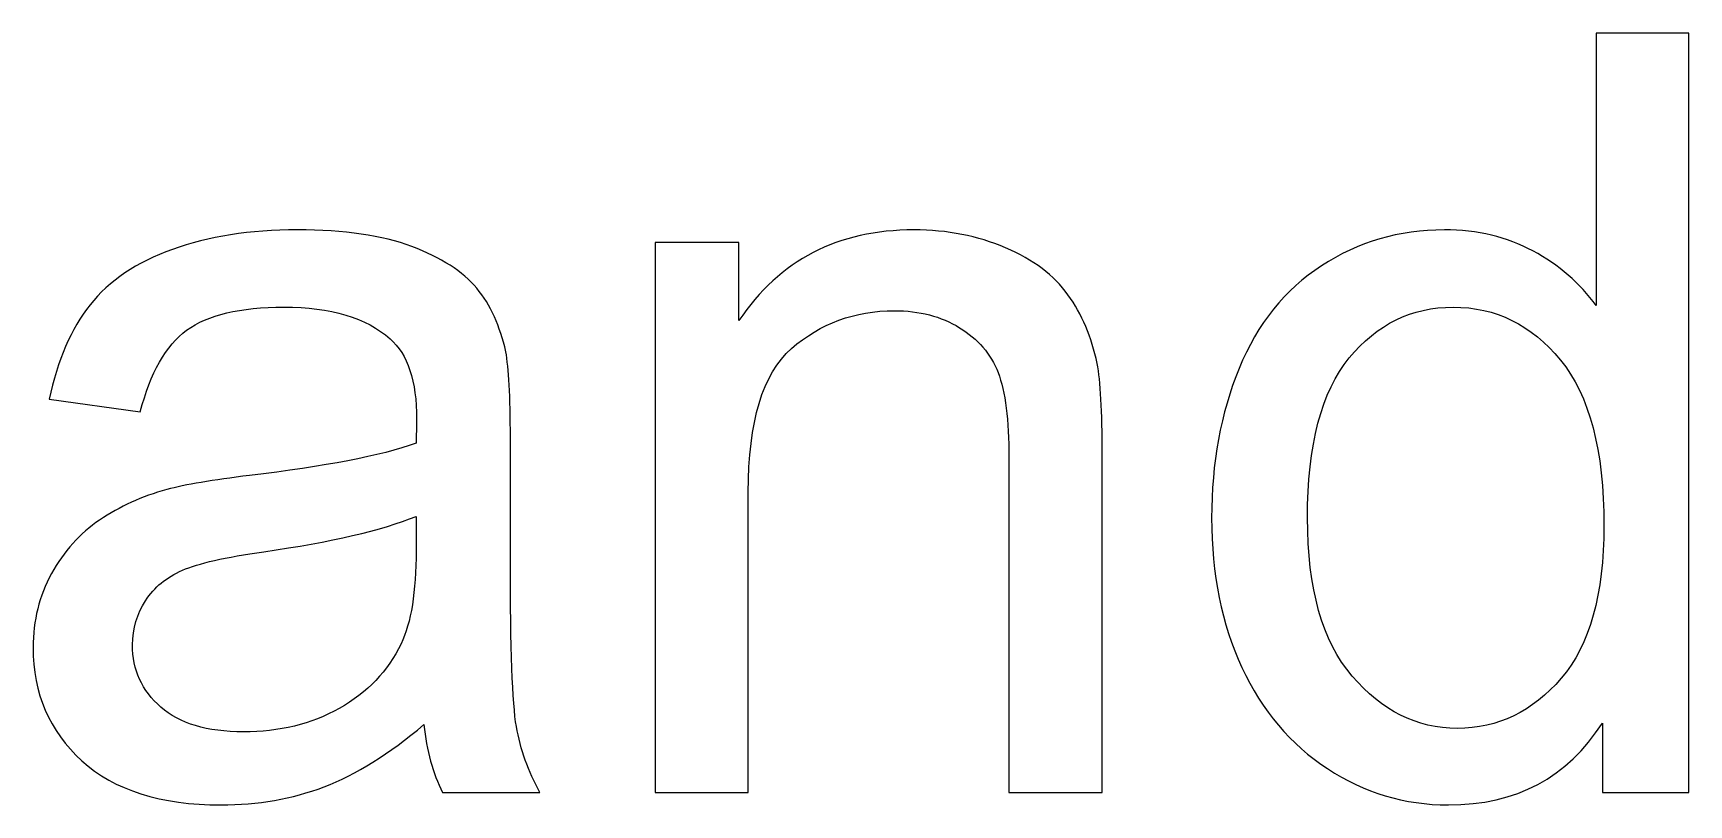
# Model space of a CAD drawing. Header units: centimetres. Extents: x -24.8 to 34.2, y -10 to 25.5.
# Drawn here: x 11.38 to 16.89, y 22.88 to 25.45 of the extents above; entities that cross this region are included whole.
import ezdxf

# ---------------------------------------------------------------- set-up
doc = ezdxf.new("R2010")
doc.units = ezdxf.units.CM
doc.header["$MEASUREMENT"] = 0
doc.layers.add('Layer 1', color=7, linetype='Continuous')

msp = doc.modelspace()

# ---------------------------------------------------------------- linework, layer by layer
at = {"layer": 'Layer 1', "color": 250}
for points, knots in [([(16.60043, 22.92589), (16.60043, 22.92589), (16.60043, 23.15696), (16.60043, 23.15696), (16.60043, 23.15696), (16.4846, 22.97528), (16.31409, 22.88473), (16.0889, 22.88473), (16.0889, 22.88473), (15.94309, 22.88473), (15.80903, 22.92471), (15.68674, 23.00526), (15.68674, 23.00526), (15.56444, 23.08523), (15.46978, 23.19753), (15.40216, 23.34217), (15.40216, 23.34217), (15.33514, 23.48622), (15.30162, 23.65143), (15.30162, 23.83899), (15.30162, 23.83899), (15.30162, 24.02126), (15.3322, 24.18707), (15.39276, 24.33582), (15.39276, 24.33582), (15.4539, 24.48458), (15.54504, 24.59864), (15.66675, 24.67743), (15.66675, 24.67743), (15.78845, 24.7568), (15.92486, 24.79678), (16.07538, 24.79678), (16.07538, 24.79678), (16.18533, 24.79678), (16.28352, 24.77327), (16.36936, 24.72682), (16.36936, 24.72682), (16.45579, 24.68037), (16.52576, 24.61981), (16.57985, 24.54514), (16.57985, 24.54514), (16.57985, 24.54514), (16.57985, 25.45119), (16.57985, 25.45119), (16.57985, 25.45119), (16.57985, 25.45119), (16.88794, 25.45119), (16.88794, 25.45119), (16.88794, 25.45119), (16.88794, 25.45119), (16.88794, 22.92589), (16.88794, 22.92589), (16.88794, 22.92589), (16.88794, 22.92589), (16.60043, 22.92589), (16.60043, 22.92589)], [0, 0, 0, 0, 0.0714286, 0.0714286, 0.0714286, 0.0714286, 0.1428571, 0.1428571, 0.1428571, 0.1428571, 0.2142857, 0.2142857, 0.2142857, 0.2142857, 0.2857143, 0.2857143, 0.2857143, 0.2857143, 0.3571429, 0.3571429, 0.3571429, 0.3571429, 0.4285714, 0.4285714, 0.4285714, 0.4285714, 0.5, 0.5, 0.5, 0.5, 0.5714286, 0.5714286, 0.5714286, 0.5714286, 0.6428571, 0.6428571, 0.6428571, 0.6428571, 0.7142857, 0.7142857, 0.7142857, 0.7142857, 0.7857143, 0.7857143, 0.7857143, 0.7857143, 0.8571429, 0.8571429, 0.8571429, 0.8571429, 0.9285714, 0.9285714, 0.9285714, 0.9285714, 1, 1, 1, 1]), ([(12.68342, 23.15167), (12.56818, 23.05407), (12.45765, 22.98527), (12.35181, 22.9447), (12.35181, 22.9447), (12.24539, 22.90472), (12.13133, 22.88473), (12.00962, 22.88473), (12.00962, 22.88473), (11.80854, 22.88473), (11.65449, 22.93353), (11.54631, 23.03172), (11.54631, 23.03172), (11.43871, 23.12991), (11.38462, 23.25574), (11.38462, 23.40802), (11.38462, 23.40802), (11.38462, 23.49798), (11.40461, 23.5797), (11.44577, 23.65379), (11.44577, 23.65379), (11.48634, 23.72787), (11.53984, 23.78725), (11.60569, 23.83194), (11.60569, 23.83194), (11.67213, 23.87662), (11.74621, 23.91073), (11.82912, 23.93366), (11.82912, 23.93366), (11.88968, 23.94953), (11.9814, 23.96541), (12.10428, 23.98011), (12.10428, 23.98011), (12.35475, 24.01009), (12.53937, 24.04537), (12.65755, 24.08711), (12.65755, 24.08711), (12.65873, 24.12945), (12.65932, 24.15649), (12.65932, 24.16767), (12.65932, 24.16767), (12.65932, 24.29408), (12.62992, 24.38345), (12.57112, 24.4346), (12.57112, 24.4346), (12.49234, 24.50516), (12.37416, 24.53984), (12.21835, 24.53984), (12.21835, 24.53984), (12.07253, 24.53984), (11.96494, 24.51456), (11.89497, 24.46341), (11.89497, 24.46341), (11.82559, 24.41226), (11.77444, 24.32171), (11.74092, 24.19177), (11.74092, 24.19177), (11.74092, 24.19177), (11.43812, 24.23352), (11.43812, 24.23352), (11.43812, 24.23352), (11.46576, 24.36287), (11.51103, 24.46811), (11.57394, 24.54749), (11.57394, 24.54749), (11.63685, 24.62745), (11.72858, 24.68919), (11.84793, 24.73211), (11.84793, 24.73211), (11.96729, 24.77503), (12.10546, 24.79678), (12.26303, 24.79678), (12.26303, 24.79678), (12.41943, 24.79678), (12.54584, 24.77797), (12.64344, 24.74152), (12.64344, 24.74152), (12.74105, 24.70447), (12.81278, 24.65861), (12.85923, 24.60276), (12.85923, 24.60276), (12.90509, 24.5469), (12.93684, 24.47693), (12.95565, 24.39168), (12.95565, 24.39168), (12.96565, 24.33876), (12.97094, 24.24351), (12.97094, 24.10593), (12.97094, 24.10593), (12.97094, 24.10593), (12.97094, 23.69259), (12.97094, 23.69259), (12.97094, 23.69259), (12.97094, 23.4039), (12.97741, 23.22163), (12.99093, 23.14579), (12.99093, 23.14579), (13.00386, 23.06935), (13.03032, 22.99586), (13.06913, 22.92589), (13.06913, 22.92589), (13.06913, 22.92589), (12.74516, 22.92589), (12.74516, 22.92589), (12.74516, 22.92589), (12.71341, 22.98998), (12.69224, 23.06524), (12.68342, 23.15167)], [0, 0, 0, 0, 0.037037, 0.037037, 0.037037, 0.037037, 0.0740741, 0.0740741, 0.0740741, 0.0740741, 0.1111111, 0.1111111, 0.1111111, 0.1111111, 0.1481481, 0.1481481, 0.1481481, 0.1481481, 0.1851852, 0.1851852, 0.1851852, 0.1851852, 0.2222222, 0.2222222, 0.2222222, 0.2222222, 0.2592593, 0.2592593, 0.2592593, 0.2592593, 0.2962963, 0.2962963, 0.2962963, 0.2962963, 0.3333333, 0.3333333, 0.3333333, 0.3333333, 0.3703704, 0.3703704, 0.3703704, 0.3703704, 0.4074074, 0.4074074, 0.4074074, 0.4074074, 0.4444444, 0.4444444, 0.4444444, 0.4444444, 0.4814815, 0.4814815, 0.4814815, 0.4814815, 0.5185185, 0.5185185, 0.5185185, 0.5185185, 0.5555556, 0.5555556, 0.5555556, 0.5555556, 0.5925926, 0.5925926, 0.5925926, 0.5925926, 0.6296296, 0.6296296, 0.6296296, 0.6296296, 0.6666667, 0.6666667, 0.6666667, 0.6666667, 0.7037037, 0.7037037, 0.7037037, 0.7037037, 0.7407407, 0.7407407, 0.7407407, 0.7407407, 0.7777778, 0.7777778, 0.7777778, 0.7777778, 0.8148148, 0.8148148, 0.8148148, 0.8148148, 0.8518519, 0.8518519, 0.8518519, 0.8518519, 0.8888889, 0.8888889, 0.8888889, 0.8888889, 0.9259259, 0.9259259, 0.9259259, 0.9259259, 0.962963, 0.962963, 0.962963, 0.962963, 1, 1, 1, 1]), ([(13.45189, 22.92589), (13.45189, 22.92589), (13.45189, 24.75504), (13.45189, 24.75504), (13.45189, 24.75504), (13.45189, 24.75504), (13.73059, 24.75504), (13.73059, 24.75504), (13.73059, 24.75504), (13.73059, 24.75504), (13.73059, 24.49516), (13.73059, 24.49516), (13.73059, 24.49516), (13.86523, 24.69624), (14.05926, 24.79678), (14.31267, 24.79678), (14.31267, 24.79678), (14.42321, 24.79678), (14.52433, 24.77679), (14.61664, 24.7374), (14.61664, 24.7374), (14.70954, 24.69742), (14.77833, 24.64568), (14.8242, 24.581), (14.8242, 24.581), (14.87064, 24.51691), (14.90239, 24.44048), (14.92121, 24.35228), (14.92121, 24.35228), (14.93238, 24.29466), (14.93826, 24.19412), (14.93826, 24.05066), (14.93826, 24.05066), (14.93826, 24.05066), (14.93826, 22.92589), (14.93826, 22.92589), (14.93826, 22.92589), (14.93826, 22.92589), (14.62782, 22.92589), (14.62782, 22.92589), (14.62782, 22.92589), (14.62782, 22.92589), (14.62782, 24.0389), (14.62782, 24.0389), (14.62782, 24.0389), (14.62782, 24.16473), (14.61606, 24.25939), (14.59195, 24.3223), (14.59195, 24.3223), (14.56784, 24.38462), (14.52492, 24.4346), (14.46377, 24.47164), (14.46377, 24.47164), (14.40204, 24.50927), (14.33031, 24.52809), (14.2474, 24.52809), (14.2474, 24.52809), (14.11511, 24.52809), (14.00164, 24.48575), (13.90521, 24.40226), (13.90521, 24.40226), (13.80937, 24.31818), (13.76175, 24.15943), (13.76175, 23.92484), (13.76175, 23.92484), (13.76175, 23.92484), (13.76175, 22.92589), (13.76175, 22.92589), (13.76175, 22.92589), (13.76175, 22.92589), (13.45189, 22.92589), (13.45189, 22.92589)], [0, 0, 0, 0, 0.0555556, 0.0555556, 0.0555556, 0.0555556, 0.1111111, 0.1111111, 0.1111111, 0.1111111, 0.1666667, 0.1666667, 0.1666667, 0.1666667, 0.2222222, 0.2222222, 0.2222222, 0.2222222, 0.2777778, 0.2777778, 0.2777778, 0.2777778, 0.3333333, 0.3333333, 0.3333333, 0.3333333, 0.3888889, 0.3888889, 0.3888889, 0.3888889, 0.4444444, 0.4444444, 0.4444444, 0.4444444, 0.5, 0.5, 0.5, 0.5, 0.5555556, 0.5555556, 0.5555556, 0.5555556, 0.6111111, 0.6111111, 0.6111111, 0.6111111, 0.6666667, 0.6666667, 0.6666667, 0.6666667, 0.7222222, 0.7222222, 0.7222222, 0.7222222, 0.7777778, 0.7777778, 0.7777778, 0.7777778, 0.8333333, 0.8333333, 0.8333333, 0.8333333, 0.8888889, 0.8888889, 0.8888889, 0.8888889, 0.9444444, 0.9444444, 0.9444444, 0.9444444, 1, 1, 1, 1]), ([(15.6203, 23.83899), (15.6203, 23.6044), (15.66969, 23.42919), (15.76846, 23.31336), (15.76846, 23.31336), (15.86724, 23.19753), (15.98366, 23.13932), (16.1183, 23.13932), (16.1183, 23.13932), (16.25353, 23.13932), (16.36877, 23.19518), (16.46343, 23.30571), (16.46343, 23.30571), (16.5581, 23.41625), (16.60572, 23.58558), (16.60572, 23.81312), (16.60572, 23.81312), (16.60572, 24.0636), (16.55751, 24.24704), (16.46108, 24.36404), (16.46108, 24.36404), (16.36466, 24.48164), (16.24589, 24.53984), (16.10419, 24.53984), (16.10419, 24.53984), (15.96661, 24.53984), (15.85137, 24.4834), (15.75906, 24.3711), (15.75906, 24.3711), (15.66675, 24.2588), (15.6203, 24.08123), (15.6203, 23.83899)], [0, 0, 0, 0, 0.125, 0.125, 0.125, 0.125, 0.25, 0.25, 0.25, 0.25, 0.375, 0.375, 0.375, 0.375, 0.5, 0.5, 0.5, 0.5, 0.625, 0.625, 0.625, 0.625, 0.75, 0.75, 0.75, 0.75, 0.875, 0.875, 0.875, 0.875, 1, 1, 1, 1]), ([(12.65755, 23.84429), (12.54467, 23.79784), (12.37592, 23.75903), (12.15132, 23.72669), (12.15132, 23.72669), (12.02373, 23.70847), (11.93319, 23.68789), (11.88086, 23.66496), (11.88086, 23.66496), (11.82794, 23.64203), (11.78678, 23.60851), (11.75856, 23.56383), (11.75856, 23.56383), (11.72975, 23.51973), (11.71505, 23.47093), (11.71505, 23.41684), (11.71505, 23.41684), (11.71505, 23.33394), (11.7468, 23.26514), (11.80913, 23.20988), (11.80913, 23.20988), (11.87145, 23.1552), (11.96317, 23.12756), (12.0837, 23.12756), (12.0837, 23.12756), (12.20306, 23.12756), (12.30948, 23.15343), (12.40238, 23.20576), (12.40238, 23.20576), (12.49528, 23.25809), (12.56407, 23.32982), (12.60758, 23.42037), (12.60758, 23.42037), (12.64109, 23.49033), (12.65755, 23.59381), (12.65755, 23.73022), (12.65755, 23.73022), (12.65755, 23.73022), (12.65755, 23.84429), (12.65755, 23.84429)], [0, 0, 0, 0, 0.1, 0.1, 0.1, 0.1, 0.2, 0.2, 0.2, 0.2, 0.3, 0.3, 0.3, 0.3, 0.4, 0.4, 0.4, 0.4, 0.5, 0.5, 0.5, 0.5, 0.6, 0.6, 0.6, 0.6, 0.7, 0.7, 0.7, 0.7, 0.8, 0.8, 0.8, 0.8, 0.9, 0.9, 0.9, 0.9, 1, 1, 1, 1])]:
    msp.add_open_spline(points, degree=3, knots=knots, dxfattribs=at)

doc.saveas('drawing.dxf')
